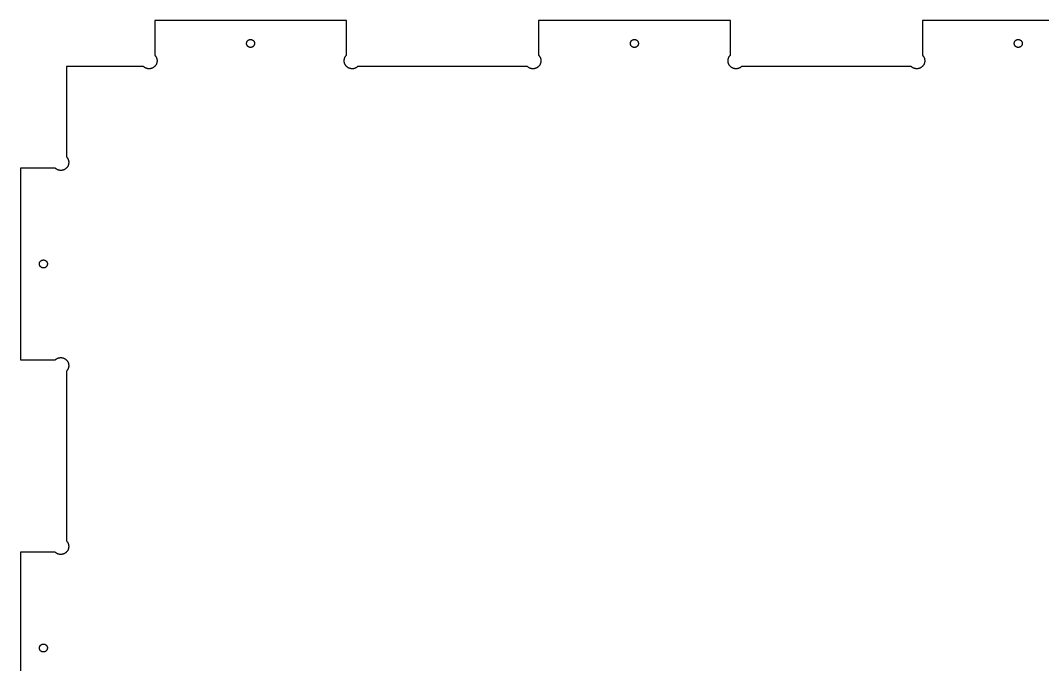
# Model space of a CAD drawing. Extents: x 0 to 96, y 0 to 48.
# Drawn here: x 16.28 to 32.27, y 13.11 to 23.18 of the extents above; entities that cross this region are included whole.
import ezdxf

# ---------------------------------------------------------------- set-up
doc = ezdxf.new("R2010")
doc.units = 0
doc.layers.add('Layer_1', color=7, linetype='CONTINUOUS')

msp = doc.modelspace()

# ---------------------------------------------------------------- linework, layer by layer
at = {"layer": 'Layer_1', "color": 7}
for p, q in [((21.382587, 23.179933), (18.382587, 23.179933)), ((18.382587, 23.179933), (18.382587, 22.637808)), ((21.382587, 22.637808), (21.382587, 23.179933)), ((27.386524, 23.179933), (24.386524, 23.179933)), ((24.386524, 23.179933), (24.386524, 22.637808)), ((27.386524, 22.637808), (27.386524, 23.179933)), ((33.390461, 23.179933), (30.390461, 23.179933)), ((30.390461, 23.179933), (30.390461, 22.637808)), ((19.832627, 22.859068), (19.835145, 22.862217)), ((19.835145, 22.862217), (19.837862, 22.864973)), ((19.837862, 22.864973), (19.840775, 22.867729)), ((19.840775, 22.867729), (19.843808, 22.870091)), ((19.843808, 22.870091), (19.846997, 22.872453)), ((19.846997, 22.872453), (19.850343, 22.874421)), ((19.850343, 22.874421), (19.853808, 22.87639)), ((19.853808, 22.87639), (19.85739, 22.877964)), ((19.85739, 22.877964), (19.861051, 22.87954)), ((19.861051, 22.87954), (19.864792, 22.880721)), ((19.864792, 22.880721), (19.868611, 22.88151)), ((19.868611, 22.881508), (19.872469, 22.882297)), ((19.872469, 22.882296), (19.876367, 22.882684)), ((19.876367, 22.882689), (19.880303, 22.883089)), ((19.880303, 22.883083), (19.884201, 22.882683)), ((19.884201, 22.882689), (19.888138, 22.882689)), ((19.888138, 22.882689), (19.892035, 22.8819)), ((19.892035, 22.881902), (19.895854, 22.881113)), ((19.895854, 22.881114), (19.899673, 22.880326)), ((19.899673, 22.880327), (19.903374, 22.879146)), ((19.903374, 22.879146), (19.907035, 22.877571)), ((19.907035, 22.877571), (19.91054, 22.875997)), ((19.91054, 22.875997), (19.913964, 22.874028)), ((19.913964, 22.874028), (19.917272, 22.871666)), ((19.917272, 22.871666), (19.920422, 22.869303)), ((19.920422, 22.869303), (19.923413, 22.866941)), ((19.923413, 22.866941), (19.926249, 22.864186)), ((19.926249, 22.864186), (19.928925, 22.86143)), ((25.836563, 22.859068), (25.839083, 22.862217)), ((25.839083, 22.862217), (25.8418, 22.864973)), ((25.8418, 22.864973), (25.844713, 22.867729)), ((25.844713, 22.867729), (25.847744, 22.870091)), ((25.847744, 22.870091), (25.850933, 22.872453)), ((25.850933, 22.872453), (25.85428, 22.874421)), ((25.85428, 22.874421), (25.857744, 22.87639)), ((25.857744, 22.87639), (25.861327, 22.877964)), ((25.861327, 22.877964), (25.864989, 22.87954)), ((25.864989, 22.87954), (25.868729, 22.880721)), ((25.868729, 22.880721), (25.872548, 22.88151)), ((25.872548, 22.881508), (25.876405, 22.882297)), ((25.876405, 22.882296), (25.880303, 22.882684)), ((25.880303, 22.882689), (25.884241, 22.883089)), ((25.884241, 22.883083), (25.888138, 22.882683)), ((25.888138, 22.882689), (25.892075, 22.882689)), ((25.892075, 22.882689), (25.895973, 22.8819)), ((25.895973, 22.881902), (25.899792, 22.881113)), ((25.899792, 22.881114), (25.903611, 22.880326)), ((25.903611, 22.880327), (25.907311, 22.879146)), ((25.907311, 22.879146), (25.910973, 22.877571)), ((25.910973, 22.877571), (25.914477, 22.875997)), ((25.914477, 22.875997), (25.917902, 22.874028)), ((25.917902, 22.874028), (25.921209, 22.871666)), ((25.921209, 22.871666), (25.924359, 22.869303)), ((25.924359, 22.869303), (25.927351, 22.866941)), ((25.927351, 22.866941), (25.930185, 22.864186)), ((25.930185, 22.864186), (25.932862, 22.86143)), ((31.8405, 22.859068), (31.84302, 22.862217)), ((31.84302, 22.862217), (31.845737, 22.864973)), ((31.845737, 22.864973), (31.84865, 22.867729)), ((31.84865, 22.867729), (31.851681, 22.870091)), ((31.851681, 22.870091), (31.85487, 22.872453)), ((31.85487, 22.872453), (31.858217, 22.874421)), ((31.858217, 22.874421), (31.861681, 22.87639)), ((31.861681, 22.87639), (31.865264, 22.877964)), ((31.865264, 22.877964), (31.868925, 22.87954)), ((31.868925, 22.87954), (31.872665, 22.880721)), ((31.872665, 22.880721), (31.876484, 22.88151)), ((31.876484, 22.881508), (31.880343, 22.882297)), ((31.880343, 22.882296), (31.884241, 22.882684)), ((31.884241, 22.882689), (31.888178, 22.883089)), ((31.888178, 22.883083), (31.892075, 22.882683)), ((31.892075, 22.882689), (31.896012, 22.882689)), ((31.896012, 22.882689), (31.89991, 22.8819)), ((31.89991, 22.881902), (31.903729, 22.881113)), ((31.903729, 22.881114), (31.907548, 22.880326)), ((31.907548, 22.880327), (31.911249, 22.879146)), ((31.911249, 22.879146), (31.91491, 22.877571)), ((31.91491, 22.877571), (31.918413, 22.875997)), ((31.918413, 22.875997), (31.921839, 22.874028)), ((31.921839, 22.874028), (31.925145, 22.871666)), ((31.925145, 22.871666), (31.928295, 22.869303)), ((31.928295, 22.869303), (31.931288, 22.866941)), ((31.931288, 22.866941), (31.934122, 22.864186)), ((31.934122, 22.864186), (31.9368, 22.86143)), ((19.819319, 22.815367), (19.819119, 22.819303)), ((19.819122, 22.819303), (19.819122, 22.82324)), ((19.819162, 22.82324), (19.81944, 22.826783)), ((19.819792, 22.81143), (19.819314, 22.815367)), ((19.819438, 22.826783), (19.819993, 22.830721)), ((19.820461, 22.807492), (19.819794, 22.81143)), ((19.819989, 22.830721), (19.820733, 22.834658)), ((19.821405, 22.803556), (19.820461, 22.807492)), ((19.820737, 22.834658), (19.821759, 22.838594)), ((19.822587, 22.800012), (19.821405, 22.803556)), ((19.82176, 22.838594), (19.82302, 22.842138)), ((19.824004, 22.796076), (19.822587, 22.800012)), ((19.82302, 22.842138), (19.824517, 22.845681)), ((19.825619, 22.792532), (19.824004, 22.796076)), ((19.824517, 22.845681), (19.826209, 22.849224)), ((19.827469, 22.788989), (19.825619, 22.792532)), ((19.826209, 22.849224), (19.828138, 22.852768)), ((19.829555, 22.785839), (19.827469, 22.788989)), ((19.828138, 22.852768), (19.830264, 22.855918)), ((19.8318, 22.782689), (19.829555, 22.785839)), ((19.830264, 22.855918), (19.832627, 22.859068)), ((19.83428, 22.77954), (19.8318, 22.782689)), ((19.836957, 22.776783), (19.83428, 22.77954)), ((19.839792, 22.774028), (19.836957, 22.776783)), ((19.842784, 22.771272), (19.839792, 22.774028)), ((19.845933, 22.76891), (19.842784, 22.771272)), ((19.849241, 22.766941), (19.845933, 22.76891)), ((19.852665, 22.764973), (19.849241, 22.766941)), ((19.85617, 22.763398), (19.852665, 22.764973)), ((19.859831, 22.761823), (19.85617, 22.763398)), ((19.863532, 22.760642), (19.859831, 22.761823)), ((19.867311, 22.759461), (19.863532, 22.760642)), ((19.87117, 22.758673), (19.867311, 22.759462)), ((19.875068, 22.75828), (19.87117, 22.758669)), ((19.879004, 22.757887), (19.875068, 22.758276)), ((19.882902, 22.757887), (19.879004, 22.757887)), ((19.886839, 22.75828), (19.882902, 22.757891)), ((19.890737, 22.758673), (19.886839, 22.758284)), ((19.894594, 22.759461), (19.890737, 22.758672)), ((19.898413, 22.760249), (19.894594, 22.75946)), ((19.902154, 22.76143), (19.898413, 22.760249)), ((19.905815, 22.763004), (19.902154, 22.76143)), ((19.909398, 22.764579), (19.905815, 22.763004)), ((19.912862, 22.766153), (19.909398, 22.764579)), ((19.916209, 22.768516), (19.912862, 22.766153)), ((19.919398, 22.770484), (19.916209, 22.768516)), ((19.92243, 22.77324), (19.919398, 22.770484)), ((19.925343, 22.775602), (19.92243, 22.77324)), ((19.92806, 22.778752), (19.925343, 22.775602)), ((19.930579, 22.781508), (19.92806, 22.778752)), ((19.928925, 22.86143), (19.931367, 22.85828)), ((19.932941, 22.784658), (19.930579, 22.781508)), ((19.931367, 22.85828), (19.93365, 22.85513)), ((19.935068, 22.788201), (19.932941, 22.784658)), ((19.93365, 22.85513), (19.935737, 22.851587)), ((19.936997, 22.791351), (19.935068, 22.788201)), ((19.935737, 22.851587), (19.937587, 22.848043)), ((19.938689, 22.794894), (19.936997, 22.791351)), ((19.937587, 22.848043), (19.939201, 22.8445)), ((19.940185, 22.798831), (19.938689, 22.794894)), ((19.939201, 22.8445), (19.940619, 22.840957)), ((19.941445, 22.802374), (19.940185, 22.798831)), ((19.940619, 22.840957), (19.9418, 22.837413)), ((19.942469, 22.806311), (19.941447, 22.802374)), ((19.9418, 22.837413), (19.942744, 22.833477)), ((19.943217, 22.809854), (19.942472, 22.806311)), ((19.942744, 22.833477), (19.943411, 22.82954)), ((19.943768, 22.813791), (19.943212, 22.809854)), ((19.943413, 22.82954), (19.943891, 22.825602)), ((19.944043, 22.817729), (19.943765, 22.813791)), ((19.943887, 22.825602), (19.944087, 22.821666)), ((19.944083, 22.821666), (19.944083, 22.817729)), ((25.823257, 22.815367), (25.823057, 22.819303)), ((25.82306, 22.819303), (25.82306, 22.82324)), ((25.823099, 22.82324), (25.823377, 22.826783)), ((25.823729, 22.81143), (25.823251, 22.815367)), ((25.823374, 22.826783), (25.82393, 22.830721)), ((25.824398, 22.807492), (25.823731, 22.81143)), ((25.823925, 22.830721), (25.82467, 22.834658)), ((25.825343, 22.803556), (25.824399, 22.807492)), ((25.824673, 22.834658), (25.825695, 22.838594)), ((25.826524, 22.800012), (25.825343, 22.803556)), ((25.825698, 22.838594), (25.826957, 22.842138)), ((25.827941, 22.796076), (25.826524, 22.800012)), ((25.826957, 22.842138), (25.828453, 22.845681)), ((25.829555, 22.792532), (25.827941, 22.796076)), ((25.828453, 22.845681), (25.830145, 22.849224)), ((25.831405, 22.788989), (25.829555, 22.792532)), ((25.830145, 22.849224), (25.832075, 22.852768)), ((25.833492, 22.785839), (25.831405, 22.788989)), ((25.832075, 22.852768), (25.834201, 22.855918)), ((25.835737, 22.782689), (25.833492, 22.785839)), ((25.834201, 22.855918), (25.836563, 22.859068)), ((25.838217, 22.77954), (25.835737, 22.782689)), ((25.840894, 22.776783), (25.838217, 22.77954)), ((25.843729, 22.774028), (25.840894, 22.776783)), ((25.846721, 22.771272), (25.843729, 22.774028)), ((25.84987, 22.76891), (25.846721, 22.771272)), ((25.853178, 22.766941), (25.84987, 22.76891)), ((25.856603, 22.764973), (25.853178, 22.766941)), ((25.860107, 22.763398), (25.856603, 22.764973)), ((25.863768, 22.761823), (25.860107, 22.763398)), ((25.867469, 22.760642), (25.863768, 22.761823)), ((25.871249, 22.759461), (25.867469, 22.760642)), ((25.875107, 22.758673), (25.871249, 22.759462)), ((25.879004, 22.75828), (25.875107, 22.758669)), ((25.882941, 22.757887), (25.879004, 22.758276)), ((25.886839, 22.757887), (25.882941, 22.757887)), ((25.890775, 22.75828), (25.886839, 22.757891)), ((25.894673, 22.758673), (25.890775, 22.758284)), ((25.898532, 22.759461), (25.894673, 22.758672)), ((25.902351, 22.760249), (25.898532, 22.75946)), ((25.906091, 22.76143), (25.902351, 22.760249)), ((25.909752, 22.763004), (25.906091, 22.76143)), ((25.913335, 22.764579), (25.909752, 22.763004)), ((25.9168, 22.766153), (25.913335, 22.764579)), ((25.920145, 22.768516), (25.9168, 22.766153)), ((25.923335, 22.770484), (25.920145, 22.768516)), ((25.926367, 22.77324), (25.923335, 22.770484)), ((25.92928, 22.775602), (25.926367, 22.77324)), ((25.931997, 22.778752), (25.92928, 22.775602)), ((25.934517, 22.781508), (25.931997, 22.778752)), ((25.932862, 22.86143), (25.935303, 22.85828)), ((25.936879, 22.784658), (25.934517, 22.781508)), ((25.935303, 22.85828), (25.937587, 22.85513)), ((25.939004, 22.788201), (25.936879, 22.784658)), ((25.937587, 22.85513), (25.939673, 22.851587)), ((25.940933, 22.791351), (25.939004, 22.788201)), ((25.939673, 22.851587), (25.941524, 22.848043)), ((25.942627, 22.794894), (25.940933, 22.791351)), ((25.941524, 22.848043), (25.943138, 22.8445)), ((25.944122, 22.798831), (25.942627, 22.794894)), ((25.943138, 22.8445), (25.944555, 22.840957)), ((25.945382, 22.802374), (25.944122, 22.798831)), ((25.944555, 22.840957), (25.945737, 22.837413)), ((25.946405, 22.806311), (25.945383, 22.802374)), ((25.945737, 22.837413), (25.946681, 22.833477)), ((25.947154, 22.809854), (25.94641, 22.806311)), ((25.946681, 22.833477), (25.947348, 22.82954)), ((25.947705, 22.813791), (25.94715, 22.809854)), ((25.947351, 22.82954), (25.947829, 22.825602)), ((25.947981, 22.817729), (25.947703, 22.813791)), ((25.947823, 22.825602), (25.948023, 22.821666)), ((25.94802, 22.821666), (25.94802, 22.817729)), ((31.827193, 22.815367), (31.826993, 22.819303)), ((31.826997, 22.819303), (31.826997, 22.82324)), ((31.827035, 22.82324), (31.827313, 22.826783)), ((31.827665, 22.81143), (31.827188, 22.815367)), ((31.827311, 22.826783), (31.827867, 22.830721)), ((31.828335, 22.807492), (31.827669, 22.81143)), ((31.827862, 22.830721), (31.828607, 22.834658)), ((31.82928, 22.803556), (31.828335, 22.807492)), ((31.828611, 22.834658), (31.829633, 22.838594)), ((31.830461, 22.800012), (31.82928, 22.803556)), ((31.829634, 22.838594), (31.830894, 22.842138)), ((31.831879, 22.796076), (31.830461, 22.800012)), ((31.830894, 22.842138), (31.83239, 22.845681)), ((31.833492, 22.792532), (31.831879, 22.796076)), ((31.83239, 22.845681), (31.834083, 22.849224)), ((31.835343, 22.788989), (31.833492, 22.792532)), ((31.834083, 22.849224), (31.836012, 22.852768)), ((31.83743, 22.785839), (31.835343, 22.788989)), ((31.836012, 22.852768), (31.838138, 22.855918)), ((31.839673, 22.782689), (31.83743, 22.785839)), ((31.838138, 22.855918), (31.8405, 22.859068)), ((31.842154, 22.77954), (31.839673, 22.782689)), ((31.844831, 22.776783), (31.842154, 22.77954)), ((31.847665, 22.774028), (31.844831, 22.776783)), ((31.850658, 22.771272), (31.847665, 22.774028)), ((31.853808, 22.76891), (31.850658, 22.771272)), ((31.857114, 22.766941), (31.853808, 22.76891)), ((31.86054, 22.764973), (31.857114, 22.766941)), ((31.864043, 22.763398), (31.86054, 22.764973)), ((31.867705, 22.761823), (31.864043, 22.763398)), ((31.871405, 22.760642), (31.867705, 22.761823)), ((31.875185, 22.759461), (31.871405, 22.760642)), ((31.879043, 22.758673), (31.875185, 22.759462)), ((31.882941, 22.75828), (31.879043, 22.758669)), ((31.886879, 22.757887), (31.882941, 22.758276)), ((31.890775, 22.757887), (31.886879, 22.757887)), ((31.894713, 22.75828), (31.890775, 22.757891)), ((31.898611, 22.758673), (31.894713, 22.758284)), ((31.902469, 22.759461), (31.898611, 22.758672)), ((31.906288, 22.760249), (31.902469, 22.75946)), ((31.910028, 22.76143), (31.906288, 22.760249)), ((31.913689, 22.763004), (31.910028, 22.76143)), ((31.917272, 22.764579), (31.913689, 22.763004)), ((31.920737, 22.766153), (31.917272, 22.764579)), ((31.924083, 22.768516), (31.920737, 22.766153)), ((31.927272, 22.770484), (31.924083, 22.768516)), ((31.930303, 22.77324), (31.927272, 22.770484)), ((31.933217, 22.775602), (31.930303, 22.77324)), ((31.935933, 22.778752), (31.933217, 22.775602)), ((31.938453, 22.781508), (31.935933, 22.778752)), ((31.9368, 22.86143), (31.939241, 22.85828)), ((31.940815, 22.784658), (31.938453, 22.781508)), ((31.939241, 22.85828), (31.941524, 22.85513)), ((31.942941, 22.788201), (31.940815, 22.784658)), ((31.941524, 22.85513), (31.943611, 22.851587)), ((31.94487, 22.791351), (31.942941, 22.788201)), ((31.943611, 22.851587), (31.945461, 22.848043)), ((31.946563, 22.794894), (31.94487, 22.791351)), ((31.945461, 22.848043), (31.947075, 22.8445)), ((31.94806, 22.798831), (31.946563, 22.794894)), ((31.947075, 22.8445), (31.948492, 22.840957)), ((31.949319, 22.802374), (31.94806, 22.798831)), ((31.948492, 22.840957), (31.949673, 22.837413)), ((31.950343, 22.806311), (31.949321, 22.802374)), ((31.949673, 22.837413), (31.950618, 22.833477)), ((31.951091, 22.809854), (31.950347, 22.806311)), ((31.950619, 22.833477), (31.951285, 22.82954)), ((31.951642, 22.813791), (31.951087, 22.809854)), ((31.951288, 22.82954), (31.951765, 22.825602)), ((31.951918, 22.817729), (31.95164, 22.813791)), ((31.95176, 22.825602), (31.95196, 22.821666)), ((31.951957, 22.821666), (31.951957, 22.817729)), ((18.382587, 22.637808), (18.386209, 22.63387)), ((18.386209, 22.63387), (18.389674, 22.629933)), ((18.389674, 22.629933), (18.392981, 22.625997)), ((18.392981, 22.625997), (18.396091, 22.621666)), ((18.396091, 22.621666), (18.399044, 22.617334)), ((18.399044, 22.617334), (18.4018, 22.613004)), ((18.4018, 22.613004), (18.404359, 22.608673)), ((18.404359, 22.608673), (18.406721, 22.603949)), ((18.406721, 22.603949), (18.408926, 22.599224)), ((18.408926, 22.599224), (18.410894, 22.594107)), ((18.410894, 22.594107), (18.412666, 22.589382)), ((18.412666, 22.589382), (18.41424, 22.584264)), ((18.41424, 22.584264), (18.415579, 22.579146)), ((18.415579, 22.579146), (18.416721, 22.574028)), ((18.416721, 22.574028), (18.417665, 22.56891)), ((18.417666, 22.56891), (18.418375, 22.563791)), ((18.418374, 22.563791), (18.418847, 22.558673)), ((18.419044, 22.542926), (18.41865, 22.537808)), ((18.418847, 22.558673), (18.419122, 22.553556)), ((18.419201, 22.548043), (18.419043, 22.542926)), ((18.419122, 22.553556), (18.4192, 22.548043)), ((21.345973, 22.548043), (21.346084, 22.553556)), ((21.34613, 22.542926), (21.345974, 22.548043)), ((21.346051, 22.553556), (21.346329, 22.558673)), ((21.346524, 22.537808), (21.346135, 22.542926)), ((21.346327, 22.558673), (21.346804, 22.563791)), ((21.3468, 22.563791), (21.347511, 22.56891)), ((21.347508, 22.56891), (21.348452, 22.574028)), ((21.348453, 22.574028), (21.349594, 22.579146)), ((21.349594, 22.579146), (21.350933, 22.584264)), ((21.350933, 22.584264), (21.352508, 22.589382)), ((21.352508, 22.589382), (21.35428, 22.594107)), ((21.35428, 22.594107), (21.356249, 22.599224)), ((21.356249, 22.599224), (21.358453, 22.603949)), ((21.358453, 22.603949), (21.360815, 22.608673)), ((21.360815, 22.608673), (21.363374, 22.613004)), ((21.363374, 22.613004), (21.36613, 22.617334)), ((21.36613, 22.617334), (21.369083, 22.621666)), ((21.369083, 22.621666), (21.372193, 22.625997)), ((21.372193, 22.625997), (21.3755, 22.629933)), ((21.3755, 22.629933), (21.378964, 22.63387)), ((21.378964, 22.63387), (21.382587, 22.637808)), ((24.386524, 22.637808), (24.390145, 22.63387)), ((24.390145, 22.63387), (24.393611, 22.629933)), ((24.393611, 22.629933), (24.396918, 22.625997)), ((24.396918, 22.625997), (24.400028, 22.621666)), ((24.400028, 22.621666), (24.402981, 22.617334)), ((24.402981, 22.617334), (24.405737, 22.613004)), ((24.405737, 22.613004), (24.408295, 22.608673)), ((24.408295, 22.608673), (24.410658, 22.603949)), ((24.410658, 22.603949), (24.412862, 22.599224)), ((24.412862, 22.599224), (24.414831, 22.594107)), ((24.414831, 22.594107), (24.416603, 22.589382)), ((24.416603, 22.589382), (24.418178, 22.584264)), ((24.418178, 22.584264), (24.419517, 22.579146)), ((24.419517, 22.579146), (24.420658, 22.574028)), ((24.420658, 22.574028), (24.421602, 22.56891)), ((24.421603, 22.56891), (24.422314, 22.563791)), ((24.422311, 22.563791), (24.422789, 22.558673)), ((24.422981, 22.542926), (24.422581, 22.537808)), ((24.422784, 22.558673), (24.423062, 22.553556)), ((24.423138, 22.548043), (24.422982, 22.542926)), ((24.42306, 22.553556), (24.423171, 22.548043)), ((27.34991, 22.548043), (27.350021, 22.553556)), ((27.350068, 22.542926), (27.349912, 22.548043)), ((27.349989, 22.553556), (27.350267, 22.558673)), ((27.350461, 22.537808), (27.350072, 22.542926)), ((27.350264, 22.558673), (27.350731, 22.563791)), ((27.350737, 22.563791), (27.351448, 22.56891)), ((27.351445, 22.56891), (27.35239, 22.574028)), ((27.35239, 22.574028), (27.353532, 22.579146)), ((27.353532, 22.579146), (27.35487, 22.584264)), ((27.35487, 22.584264), (27.356445, 22.589382)), ((27.356445, 22.589382), (27.358217, 22.594107)), ((27.358217, 22.594107), (27.360185, 22.599224)), ((27.360185, 22.599224), (27.36239, 22.603949)), ((27.36239, 22.603949), (27.364752, 22.608673)), ((27.364752, 22.608673), (27.367311, 22.613004)), ((27.367311, 22.613004), (27.370068, 22.617334)), ((27.370068, 22.617334), (27.37302, 22.621666)), ((27.37302, 22.621666), (27.37613, 22.625997)), ((27.37613, 22.625997), (27.379438, 22.629933)), ((27.379438, 22.629933), (27.382902, 22.63387)), ((27.382902, 22.63387), (27.386524, 22.637808)), ((30.390461, 22.637808), (30.394083, 22.63387)), ((30.394083, 22.63387), (30.397548, 22.629933)), ((30.397548, 22.629933), (30.400854, 22.625997)), ((30.400854, 22.625997), (30.403964, 22.621666)), ((30.403964, 22.621666), (30.406918, 22.617334)), ((30.406918, 22.617334), (30.409673, 22.613004)), ((30.409673, 22.613004), (30.412232, 22.608673)), ((30.412232, 22.608673), (30.414594, 22.603949)), ((30.414594, 22.603949), (30.4168, 22.599224)), ((30.4168, 22.599224), (30.418768, 22.594107)), ((30.418768, 22.594107), (30.42054, 22.589382)), ((30.42054, 22.589382), (30.422114, 22.584264)), ((30.422114, 22.584264), (30.423453, 22.579146)), ((30.423453, 22.579146), (30.424594, 22.574028)), ((30.424594, 22.574028), (30.425539, 22.56891)), ((30.42554, 22.56891), (30.426251, 22.563791)), ((30.426249, 22.563791), (30.426727, 22.558673)), ((30.426918, 22.542926), (30.426529, 22.537808)), ((30.426721, 22.558673), (30.426999, 22.553556)), ((30.427075, 22.548043), (30.42692, 22.542926)), ((30.426997, 22.553556), (30.427108, 22.548043)), ((18.205815, 22.461036), (17.000933, 22.461036)), ((17.000933, 22.461036), (17.000933, 21.048831)), ((18.207666, 22.459068), (18.205815, 22.461036)), ((18.211524, 22.455524), (18.207666, 22.459068)), ((18.21554, 22.452374), (18.211524, 22.455524)), ((18.219674, 22.449224), (18.21554, 22.452374)), ((18.223926, 22.446076), (18.219674, 22.449224)), ((18.228335, 22.443319), (18.223926, 22.446076)), ((18.232823, 22.440563), (18.228335, 22.443319)), ((18.237469, 22.438201), (18.232823, 22.440563)), ((18.242154, 22.435839), (18.237469, 22.438201)), ((18.246957, 22.43387), (18.242154, 22.435839)), ((18.251839, 22.431902), (18.246957, 22.43387)), ((18.2568, 22.430327), (18.251839, 22.431902)), ((18.261839, 22.428752), (18.2568, 22.430327)), ((18.266918, 22.427571), (18.261839, 22.428752)), ((18.272075, 22.42639), (18.266918, 22.427571)), ((18.277233, 22.425602), (18.272075, 22.426391)), ((18.282429, 22.424816), (18.277233, 22.425604)), ((18.287666, 22.424421), (18.282429, 22.42481)), ((18.292902, 22.424421), (18.287666, 22.424421)), ((18.2955, 22.424421), (18.292902, 22.424421)), ((18.300737, 22.424421), (18.2955, 22.424421)), ((18.305973, 22.424816), (18.300737, 22.424427)), ((18.31117, 22.425602), (18.305973, 22.424813)), ((18.316327, 22.42639), (18.31117, 22.425601)), ((18.321485, 22.427571), (18.316327, 22.42639)), ((18.326563, 22.428752), (18.321485, 22.427571)), ((18.331563, 22.430327), (18.326563, 22.428752)), ((18.336524, 22.431902), (18.331563, 22.430327)), ((18.341445, 22.43387), (18.336524, 22.431902)), ((18.346248, 22.435839), (18.341445, 22.43387)), ((18.350933, 22.438201), (18.346248, 22.435839)), ((18.355579, 22.440563), (18.350933, 22.438201)), ((18.360067, 22.443319), (18.355579, 22.440563)), ((18.364477, 22.446076), (18.360067, 22.443319)), ((18.368729, 22.449224), (18.364477, 22.446076)), ((18.372863, 22.452374), (18.368729, 22.449224)), ((18.376878, 22.455524), (18.372863, 22.452374)), ((18.380697, 22.459068), (18.376878, 22.455524)), ((18.384437, 22.463004), (18.380697, 22.459068)), ((18.387981, 22.466941), (18.384437, 22.463004)), ((18.391327, 22.470878), (18.387981, 22.466941)), ((18.394555, 22.474816), (18.391327, 22.470878)), ((18.397587, 22.479146), (18.394555, 22.474816)), ((18.400422, 22.483477), (18.397587, 22.479146)), ((18.403099, 22.488201), (18.400422, 22.483477)), ((18.405579, 22.492532), (18.403099, 22.488201)), ((18.407863, 22.497257), (18.405579, 22.492532)), ((18.409949, 22.502374), (18.407863, 22.497257)), ((18.4118, 22.507099), (18.409949, 22.502374)), ((18.413492, 22.512217), (18.4118, 22.507099)), ((18.414949, 22.516941), (18.413492, 22.512217)), ((18.41617, 22.522059), (18.414949, 22.516941)), ((18.417233, 22.527178), (18.416169, 22.522059)), ((18.418059, 22.532296), (18.417233, 22.527178)), ((18.41865, 22.537808), (18.418059, 22.532296)), ((21.347114, 22.532296), (21.346525, 22.537808)), ((21.347941, 22.527178), (21.347119, 22.532296)), ((21.349004, 22.522059), (21.347938, 22.527178)), ((21.350224, 22.516941), (21.349004, 22.522059)), ((21.351681, 22.512217), (21.350224, 22.516941)), ((21.353374, 22.507099), (21.351681, 22.512217)), ((21.355224, 22.502374), (21.353374, 22.507099)), ((21.357311, 22.497257), (21.355224, 22.502374)), ((21.359594, 22.492532), (21.357311, 22.497257)), ((21.362075, 22.488201), (21.359594, 22.492532)), ((21.364752, 22.483477), (21.362075, 22.488201)), ((21.367587, 22.479146), (21.364752, 22.483477)), ((21.370619, 22.474816), (21.367587, 22.479146)), ((21.373847, 22.470878), (21.370619, 22.474816)), ((21.377193, 22.466941), (21.373847, 22.470878)), ((21.380737, 22.463004), (21.377193, 22.466941)), ((21.384477, 22.459068), (21.380737, 22.463004)), ((21.388295, 22.455524), (21.384477, 22.459068)), ((21.392311, 22.452374), (21.388295, 22.455524)), ((21.396445, 22.449224), (21.392311, 22.452374)), ((21.400698, 22.446076), (21.396445, 22.449224)), ((21.405107, 22.443319), (21.400698, 22.446076)), ((21.409594, 22.440563), (21.405107, 22.443319)), ((21.414241, 22.438201), (21.409594, 22.440563)), ((21.418925, 22.435839), (21.414241, 22.438201)), ((21.423729, 22.43387), (21.418925, 22.435839)), ((21.42865, 22.431902), (21.423729, 22.43387)), ((21.433611, 22.430327), (21.42865, 22.431902)), ((21.438611, 22.428752), (21.433611, 22.430327)), ((21.443689, 22.427571), (21.438611, 22.428752)), ((21.448847, 22.42639), (21.443689, 22.427571)), ((21.454004, 22.425602), (21.448847, 22.426391)), ((21.459201, 22.424816), (21.454004, 22.425604)), ((21.464438, 22.424421), (21.459201, 22.42481)), ((21.469673, 22.424421), (21.464438, 22.424421)), ((21.47491, 22.424421), (21.469673, 22.424421)), ((21.480145, 22.424816), (21.47491, 22.424427)), ((21.485343, 22.425209), (21.480145, 22.42482)), ((21.49054, 22.425997), (21.485343, 22.425208)), ((21.495698, 22.426783), (21.49054, 22.425994)), ((21.500775, 22.427964), (21.495698, 22.426783)), ((21.505854, 22.42954), (21.500775, 22.427964)), ((21.510854, 22.431114), (21.505854, 22.42954)), ((21.515775, 22.432689), (21.510854, 22.431114)), ((21.520619, 22.434658), (21.515775, 22.432689)), ((21.525382, 22.43702), (21.520619, 22.434658)), ((21.530028, 22.439382), (21.525382, 22.43702)), ((21.534594, 22.441744), (21.530028, 22.439382)), ((21.539043, 22.4445), (21.534594, 22.441744)), ((21.543374, 22.44765), (21.539043, 22.4445)), ((21.547587, 22.4508), (21.543374, 22.44765)), ((21.551642, 22.453949), (21.547587, 22.4508)), ((21.555579, 22.457492), (21.551642, 22.453949)), ((21.559359, 22.461036), (21.555579, 22.457492)), ((24.209752, 22.461036), (21.559359, 22.461036)), ((24.211603, 22.459068), (24.209752, 22.461036)), ((24.215461, 22.455524), (24.211603, 22.459068)), ((24.219477, 22.452374), (24.215461, 22.455524)), ((24.223611, 22.449224), (24.219477, 22.452374)), ((24.227862, 22.446076), (24.223611, 22.449224)), ((24.232272, 22.443319), (24.227862, 22.446076)), ((24.23676, 22.440563), (24.232272, 22.443319)), ((24.241405, 22.438201), (24.23676, 22.440563)), ((24.246091, 22.435839), (24.241405, 22.438201)), ((24.250894, 22.43387), (24.246091, 22.435839)), ((24.255775, 22.431902), (24.250894, 22.43387)), ((24.260737, 22.430327), (24.255775, 22.431902)), ((24.265775, 22.428752), (24.260737, 22.430327)), ((24.270854, 22.427571), (24.265775, 22.428752)), ((24.276012, 22.42639), (24.270854, 22.427571)), ((24.28117, 22.425602), (24.276012, 22.426391)), ((24.286367, 22.424816), (24.28117, 22.425604)), ((24.291603, 22.424421), (24.286367, 22.42481)), ((24.296839, 22.424421), (24.291603, 22.424421)), ((24.299438, 22.424421), (24.296839, 22.424421)), ((24.304673, 22.424421), (24.299438, 22.424421)), ((24.30991, 22.424816), (24.304673, 22.424427)), ((24.315107, 22.425602), (24.30991, 22.424813)), ((24.320264, 22.42639), (24.315107, 22.425601)), ((24.325422, 22.427571), (24.320264, 22.42639)), ((24.3305, 22.428752), (24.325422, 22.427571)), ((24.3355, 22.430327), (24.3305, 22.428752)), ((24.340461, 22.431902), (24.3355, 22.430327)), ((24.345382, 22.43387), (24.340461, 22.431902)), ((24.350185, 22.435839), (24.345382, 22.43387)), ((24.35487, 22.438201), (24.350185, 22.435839)), ((24.359517, 22.440563), (24.35487, 22.438201)), ((24.364004, 22.443319), (24.359517, 22.440563)), ((24.368413, 22.446076), (24.364004, 22.443319)), ((24.372665, 22.449224), (24.368413, 22.446076)), ((24.3768, 22.452374), (24.372665, 22.449224)), ((24.380815, 22.455524), (24.3768, 22.452374)), ((24.384634, 22.459068), (24.380815, 22.455524)), ((24.388374, 22.463004), (24.384634, 22.459068)), ((24.391918, 22.466941), (24.388374, 22.463004)), ((24.395264, 22.470878), (24.391918, 22.466941)), ((24.398492, 22.474816), (24.395264, 22.470878)), ((24.401524, 22.479146), (24.398492, 22.474816)), ((24.404359, 22.483477), (24.401524, 22.479146)), ((24.407035, 22.488201), (24.404359, 22.483477)), ((24.409517, 22.492532), (24.407035, 22.488201)), ((24.4118, 22.497257), (24.409517, 22.492532)), ((24.413887, 22.502374), (24.4118, 22.497257)), ((24.415737, 22.507099), (24.413887, 22.502374)), ((24.41743, 22.512217), (24.415737, 22.507099)), ((24.418887, 22.516941), (24.41743, 22.512217)), ((24.420107, 22.522059), (24.418887, 22.516941)), ((24.42117, 22.527178), (24.420103, 22.522059)), ((24.421997, 22.532296), (24.421174, 22.527178)), ((24.422587, 22.537808), (24.421998, 22.532296)), ((27.351051, 22.532296), (27.350462, 22.537808)), ((27.351879, 22.527178), (27.351057, 22.532296)), ((27.352941, 22.522059), (27.351874, 22.527178)), ((27.354162, 22.516941), (27.352941, 22.522059)), ((27.355619, 22.512217), (27.354162, 22.516941)), ((27.357311, 22.507099), (27.355619, 22.512217)), ((27.359162, 22.502374), (27.357311, 22.507099)), ((27.361249, 22.497257), (27.359162, 22.502374)), ((27.363532, 22.492532), (27.361249, 22.497257)), ((27.366012, 22.488201), (27.363532, 22.492532)), ((27.368689, 22.483477), (27.366012, 22.488201)), ((27.371524, 22.479146), (27.368689, 22.483477)), ((27.374555, 22.474816), (27.371524, 22.479146)), ((27.377784, 22.470878), (27.374555, 22.474816)), ((27.38113, 22.466941), (27.377784, 22.470878)), ((27.384673, 22.463004), (27.38113, 22.466941)), ((27.388413, 22.459068), (27.384673, 22.463004)), ((27.392232, 22.455524), (27.388413, 22.459068)), ((27.396249, 22.452374), (27.392232, 22.455524)), ((27.400382, 22.449224), (27.396249, 22.452374)), ((27.404634, 22.446076), (27.400382, 22.449224)), ((27.409043, 22.443319), (27.404634, 22.446076)), ((27.413532, 22.440563), (27.409043, 22.443319)), ((27.418178, 22.438201), (27.413532, 22.440563)), ((27.422862, 22.435839), (27.418178, 22.438201)), ((27.427665, 22.43387), (27.422862, 22.435839)), ((27.432587, 22.431902), (27.427665, 22.43387)), ((27.437548, 22.430327), (27.432587, 22.431902)), ((27.442548, 22.428752), (27.437548, 22.430327)), ((27.447627, 22.427571), (27.442548, 22.428752)), ((27.452784, 22.42639), (27.447627, 22.427571)), ((27.457941, 22.425602), (27.452784, 22.426391)), ((27.463138, 22.424816), (27.457941, 22.425604)), ((27.468374, 22.424421), (27.463138, 22.42481)), ((27.473611, 22.424421), (27.468374, 22.424421)), ((27.478847, 22.424421), (27.473611, 22.424421)), ((27.484083, 22.424816), (27.478847, 22.424427)), ((27.48928, 22.425209), (27.484083, 22.42482)), ((27.494477, 22.425997), (27.48928, 22.425208)), ((27.499634, 22.426783), (27.494477, 22.425994)), ((27.504713, 22.427964), (27.499634, 22.426783)), ((27.509792, 22.42954), (27.504713, 22.427964)), ((27.514792, 22.431114), (27.509792, 22.42954)), ((27.519713, 22.432689), (27.514792, 22.431114)), ((27.524555, 22.434658), (27.519713, 22.432689)), ((27.529319, 22.43702), (27.524555, 22.434658)), ((27.533964, 22.439382), (27.529319, 22.43702)), ((27.538532, 22.441744), (27.533964, 22.439382)), ((27.542981, 22.4445), (27.538532, 22.441744)), ((27.547311, 22.44765), (27.542981, 22.4445)), ((27.551524, 22.4508), (27.547311, 22.44765)), ((27.555579, 22.453949), (27.551524, 22.4508)), ((27.559517, 22.457492), (27.555579, 22.453949)), ((27.563295, 22.461036), (27.559517, 22.457492)), ((30.213689, 22.461036), (27.563295, 22.461036)), ((30.21554, 22.459068), (30.213689, 22.461036)), ((30.219398, 22.455524), (30.21554, 22.459068)), ((30.223413, 22.452374), (30.219398, 22.455524)), ((30.227548, 22.449224), (30.223413, 22.452374)), ((30.2318, 22.446076), (30.227548, 22.449224)), ((30.236209, 22.443319), (30.2318, 22.446076)), ((30.240698, 22.440563), (30.236209, 22.443319)), ((30.245343, 22.438201), (30.240698, 22.440563)), ((30.250028, 22.435839), (30.245343, 22.438201)), ((30.254831, 22.43387), (30.250028, 22.435839)), ((30.259713, 22.431902), (30.254831, 22.43387)), ((30.264673, 22.430327), (30.259713, 22.431902)), ((30.269713, 22.428752), (30.264673, 22.430327)), ((30.274792, 22.427571), (30.269713, 22.428752)), ((30.279949, 22.42639), (30.274792, 22.427571)), ((30.285107, 22.425602), (30.279949, 22.426391)), ((30.290303, 22.424816), (30.285107, 22.425604)), ((30.29554, 22.424421), (30.290303, 22.42481)), ((30.300775, 22.424421), (30.29554, 22.424421)), ((30.303374, 22.424421), (30.300775, 22.424421)), ((30.308611, 22.424421), (30.303374, 22.424421)), ((30.313847, 22.424816), (30.308611, 22.424427)), ((30.319043, 22.425602), (30.313847, 22.424813)), ((30.324201, 22.42639), (30.319043, 22.425601)), ((30.329359, 22.427571), (30.324201, 22.42639)), ((30.334438, 22.428752), (30.329359, 22.427571)), ((30.339438, 22.430327), (30.334438, 22.428752)), ((30.344398, 22.431902), (30.339438, 22.430327)), ((30.349319, 22.43387), (30.344398, 22.431902)), ((30.354122, 22.435839), (30.349319, 22.43387)), ((30.358808, 22.438201), (30.354122, 22.435839)), ((30.363453, 22.440563), (30.358808, 22.438201)), ((30.367941, 22.443319), (30.363453, 22.440563)), ((30.372351, 22.446076), (30.367941, 22.443319)), ((30.376603, 22.449224), (30.372351, 22.446076)), ((30.380737, 22.452374), (30.376603, 22.449224)), ((30.384752, 22.455524), (30.380737, 22.452374)), ((30.388571, 22.459068), (30.384752, 22.455524)), ((30.392311, 22.463004), (30.388571, 22.459068)), ((30.395854, 22.466941), (30.392311, 22.463004)), ((30.399201, 22.470878), (30.395854, 22.466941)), ((30.40243, 22.474816), (30.399201, 22.470878)), ((30.405461, 22.479146), (30.40243, 22.474816)), ((30.408295, 22.483477), (30.405461, 22.479146)), ((30.410973, 22.488201), (30.408295, 22.483477)), ((30.413453, 22.492532), (30.410973, 22.488201)), ((30.415737, 22.497257), (30.413453, 22.492532)), ((30.417823, 22.502374), (30.415737, 22.497257)), ((30.419673, 22.507099), (30.417823, 22.502374)), ((30.421367, 22.512217), (30.419673, 22.507099)), ((30.422823, 22.516941), (30.421367, 22.512217)), ((30.424043, 22.522059), (30.422823, 22.516941)), ((30.425107, 22.527178), (30.42404, 22.522059)), ((30.425933, 22.532296), (30.425111, 22.527178)), ((30.426524, 22.537808), (30.425935, 22.532296)), ((17.000933, 21.048831), (17.002784, 21.047257)), ((17.002784, 21.047257), (17.006327, 21.043319)), ((17.006327, 21.043319), (17.009713, 21.039382)), ((17.009713, 21.039382), (17.012902, 21.035051)), ((17.012902, 21.035051), (17.015933, 21.030721)), ((17.015933, 21.030721), (17.018807, 21.02639)), ((17.018807, 21.02639), (17.021445, 21.022059)), ((17.021445, 21.022059), (17.023926, 21.017334)), ((17.023926, 21.017334), (17.026209, 21.012611)), ((17.026209, 21.012611), (17.028296, 21.007887)), ((17.028296, 21.007887), (17.030146, 21.002768)), ((17.030146, 21.002768), (17.031839, 20.998043)), ((17.031839, 20.998043), (17.033296, 20.992926)), ((17.033296, 20.992926), (17.034555, 20.987808)), ((17.034555, 20.987808), (17.035579, 20.982689)), ((17.035579, 20.982689), (17.036406, 20.977571)), ((17.036406, 20.943713), (17.035579, 20.938594)), ((17.036406, 20.977571), (17.036996, 20.972453)), ((17.036996, 20.948831), (17.036406, 20.943713)), ((17.036996, 20.972453), (17.03739, 20.967334)), ((17.03739, 20.953949), (17.036997, 20.948831)), ((17.03739, 20.967334), (17.037548, 20.961823)), ((17.037548, 20.959461), (17.03739, 20.953949)), ((17.037548, 20.961823), (17.037548, 20.959461)), ((16.824162, 20.872059), (16.282193, 20.872059)), ((16.282193, 20.872059), (16.282193, 17.872059)), ((16.827941, 20.868516), (16.824162, 20.872059)), ((16.831878, 20.864973), (16.827941, 20.868516)), ((16.835933, 20.861823), (16.831878, 20.864973)), ((16.840146, 20.858673), (16.835933, 20.861823)), ((16.844477, 20.855918), (16.840146, 20.858673)), ((16.848926, 20.853162), (16.844477, 20.855918)), ((16.853492, 20.850406), (16.848926, 20.853162)), ((16.858138, 20.848043), (16.853492, 20.850406)), ((16.862902, 20.846076), (16.858138, 20.848043)), ((16.867744, 20.844107), (16.862902, 20.846076)), ((16.872666, 20.842138), (16.867744, 20.844107)), ((16.877666, 20.840563), (16.872666, 20.842138)), ((16.882744, 20.839382), (16.877666, 20.840563)), ((16.887863, 20.838201), (16.882744, 20.839382)), ((16.89302, 20.83702), (16.887863, 20.838201)), ((16.898177, 20.836627), (16.89302, 20.837016)), ((16.903414, 20.835839), (16.898177, 20.836628)), ((16.908611, 20.835839), (16.903414, 20.835839)), ((16.913847, 20.835446), (16.908611, 20.835834)), ((16.919083, 20.835839), (16.913847, 20.83545)), ((16.924319, 20.836232), (16.919083, 20.835843)), ((16.929516, 20.836627), (16.924319, 20.836238)), ((16.934674, 20.837413), (16.929516, 20.836624)), ((16.939831, 20.838594), (16.934674, 20.837413)), ((16.94491, 20.839776), (16.939831, 20.838594)), ((16.949949, 20.841351), (16.94491, 20.839776)), ((16.95491, 20.842926), (16.949949, 20.841351)), ((16.959792, 20.844894), (16.95491, 20.842926)), ((16.964595, 20.846862), (16.959792, 20.844894)), ((16.969319, 20.849224), (16.964595, 20.846862)), ((16.973926, 20.851587), (16.969319, 20.849224)), ((16.978414, 20.854343), (16.973926, 20.851587)), ((16.982823, 20.857099), (16.978414, 20.854343)), ((16.987075, 20.860249), (16.982823, 20.857099)), ((16.991209, 20.863398), (16.987075, 20.860249)), ((16.995225, 20.866941), (16.991209, 20.863398)), ((16.999083, 20.870484), (16.995225, 20.866941)), ((17.002784, 20.874028), (16.999083, 20.870484)), ((17.006327, 20.877964), (17.002784, 20.874028)), ((17.009713, 20.881902), (17.006327, 20.877964)), ((17.012902, 20.886232), (17.009713, 20.881902)), ((17.015933, 20.89017), (17.012902, 20.886232)), ((17.018807, 20.894894), (17.015933, 20.89017)), ((17.021445, 20.899224), (17.018807, 20.894894)), ((17.023926, 20.903949), (17.021445, 20.899224)), ((17.026209, 20.908673), (17.023926, 20.903949)), ((17.028296, 20.913398), (17.026209, 20.908673)), ((17.030146, 20.918122), (17.028296, 20.913398)), ((17.031839, 20.92324), (17.030146, 20.918122)), ((17.033296, 20.928359), (17.031839, 20.92324)), ((17.034555, 20.933477), (17.033296, 20.928359)), ((17.035579, 20.938594), (17.034556, 20.933477)), ((16.579122, 19.370484), (16.579078, 19.374421)), ((16.579083, 19.374421), (16.57928, 19.378359)), ((16.579398, 19.366548), (16.579122, 19.370484)), ((16.57928, 19.378359), (16.579752, 19.382296)), ((16.579949, 19.362611), (16.579398, 19.366548)), ((16.579752, 19.382296), (16.580421, 19.386232)), ((16.580737, 19.359068), (16.579949, 19.362611)), ((16.580422, 19.386232), (16.581366, 19.39017)), ((16.581721, 19.35513), (16.580736, 19.359068)), ((16.581366, 19.39017), (16.582548, 19.393713)), ((16.582981, 19.351587), (16.581721, 19.35513)), ((16.582548, 19.393713), (16.583965, 19.397257)), ((16.584477, 19.34765), (16.582981, 19.351587)), ((16.583965, 19.397257), (16.585579, 19.401193)), ((16.58617, 19.344107), (16.584477, 19.34765)), ((16.585579, 19.401193), (16.587429, 19.404343)), ((16.587429, 19.404343), (16.589516, 19.407887)), ((16.589516, 19.407887), (16.5918, 19.411036)), ((16.5918, 19.411036), (16.59424, 19.414186)), ((16.59424, 19.414186), (16.596918, 19.416941)), ((16.596918, 19.416941), (16.599752, 19.419697)), ((16.599752, 19.419697), (16.602744, 19.422059)), ((16.602744, 19.422059), (16.605894, 19.424421)), ((16.605894, 19.424421), (16.609201, 19.426783)), ((16.609201, 19.426783), (16.612626, 19.428752)), ((16.612626, 19.428752), (16.61613, 19.430327)), ((16.61613, 19.430327), (16.619792, 19.431902)), ((16.619792, 19.431902), (16.623492, 19.433083)), ((16.623492, 19.433083), (16.627311, 19.433872)), ((16.627311, 19.43387), (16.63113, 19.434659)), ((16.63113, 19.434658), (16.635028, 19.435447)), ((16.635028, 19.435446), (16.638965, 19.435834)), ((16.638965, 19.435839), (16.642863, 19.435839)), ((16.642863, 19.435839), (16.6468, 19.43545)), ((16.6468, 19.435446), (16.650697, 19.435057)), ((16.650697, 19.435051), (16.654555, 19.434262)), ((16.654555, 19.434264), (16.658374, 19.433476)), ((16.658374, 19.433477), (16.662114, 19.432296)), ((16.662114, 19.432296), (16.665776, 19.430721)), ((16.665776, 19.430721), (16.669359, 19.429146)), ((16.669359, 19.429146), (16.672823, 19.427178)), ((16.672823, 19.427178), (16.67617, 19.425209)), ((16.67617, 19.425209), (16.679359, 19.422847)), ((16.679359, 19.422847), (16.68239, 19.420484)), ((16.68239, 19.420484), (16.685303, 19.417729)), ((16.685303, 19.417729), (16.68802, 19.414973)), ((16.68802, 19.414973), (16.69054, 19.412217)), ((16.69054, 19.412217), (16.692902, 19.409068)), ((16.692902, 19.409068), (16.695028, 19.405524)), ((16.695028, 19.405524), (16.696957, 19.401981)), ((16.697548, 19.345288), (16.695697, 19.342138)), ((16.696957, 19.401981), (16.69865, 19.398438)), ((16.699201, 19.348831), (16.697548, 19.345288)), ((16.69865, 19.398438), (16.700146, 19.394894)), ((16.700579, 19.352768), (16.699201, 19.348831)), ((16.700146, 19.394894), (16.701406, 19.391351)), ((16.70176, 19.356311), (16.700579, 19.352768)), ((16.701406, 19.391351), (16.702429, 19.387413)), ((16.702705, 19.360249), (16.701761, 19.356311)), ((16.702429, 19.387413), (16.703177, 19.383477)), ((16.703414, 19.364186), (16.702705, 19.360249)), ((16.703177, 19.383477), (16.703729, 19.379933)), ((16.703847, 19.368122), (16.703413, 19.364186)), ((16.703729, 19.379933), (16.704004, 19.375997)), ((16.704044, 19.372059), (16.703847, 19.368122)), ((16.704004, 19.375997), (16.704049, 19.372059)), ((16.588099, 19.340957), (16.58617, 19.344107)), ((16.590264, 19.337413), (16.588099, 19.340957)), ((16.592587, 19.334264), (16.590264, 19.337413)), ((16.595107, 19.331508), (16.592587, 19.334264)), ((16.597823, 19.328359), (16.595107, 19.331508)), ((16.600737, 19.325997), (16.597823, 19.328359)), ((16.603768, 19.32324), (16.600737, 19.325997)), ((16.606996, 19.321272), (16.603768, 19.32324)), ((16.610303, 19.31891), (16.606996, 19.321272)), ((16.613768, 19.317334), (16.610303, 19.31891)), ((16.617351, 19.31576), (16.613768, 19.317334)), ((16.621012, 19.314186), (16.617351, 19.31576)), ((16.624752, 19.313004), (16.621012, 19.314186)), ((16.628571, 19.312217), (16.624752, 19.313006)), ((16.632429, 19.31143), (16.628571, 19.312219)), ((16.636327, 19.311036), (16.632429, 19.311424)), ((16.640264, 19.310642), (16.636327, 19.311031)), ((16.644201, 19.310642), (16.640264, 19.310642)), ((16.648099, 19.311036), (16.644201, 19.310647)), ((16.651996, 19.31143), (16.648099, 19.311041)), ((16.655855, 19.312217), (16.651996, 19.311428)), ((16.659634, 19.313398), (16.655855, 19.312217)), ((16.663335, 19.314579), (16.659634, 19.313398)), ((16.666996, 19.316153), (16.663335, 19.314579)), ((16.67054, 19.317729), (16.666996, 19.316153)), ((16.673926, 19.319697), (16.67054, 19.317729)), ((16.677233, 19.322059), (16.673926, 19.319697)), ((16.680382, 19.324421), (16.677233, 19.322059)), ((16.683374, 19.326783), (16.680382, 19.324421)), ((16.686209, 19.32954), (16.683374, 19.326783)), ((16.688886, 19.332296), (16.686209, 19.32954)), ((16.691366, 19.335446), (16.688886, 19.332296)), ((16.693611, 19.338594), (16.691366, 19.335446)), ((16.695697, 19.342138), (16.693611, 19.338594)), ((16.882744, 17.90513), (16.887863, 17.906311)), ((16.887863, 17.906311), (16.89302, 17.9071)), ((16.89302, 17.907099), (16.898177, 17.907888)), ((16.898177, 17.907887), (16.903414, 17.908676)), ((16.903414, 17.908673), (16.908611, 17.908673)), ((16.908611, 17.908673), (16.913847, 17.908673)), ((16.913847, 17.908673), (16.919083, 17.908673)), ((16.919083, 17.908673), (16.924319, 17.908284)), ((16.924319, 17.90828), (16.929516, 17.907491)), ((16.929516, 17.907492), (16.934674, 17.906703)), ((16.934674, 17.906706), (16.939831, 17.905917)), ((16.939831, 17.905918), (16.94491, 17.904737)), ((16.282193, 17.872059), (16.824162, 17.872059)), ((16.824162, 17.872059), (16.827941, 17.875997)), ((16.827941, 17.875997), (16.831878, 17.879146)), ((16.831878, 17.879146), (16.835933, 17.882689)), ((16.835933, 17.882689), (16.840146, 17.885839)), ((16.840146, 17.885839), (16.844477, 17.888594)), ((16.844477, 17.888594), (16.848926, 17.891351)), ((16.848926, 17.891351), (16.853492, 17.894107)), ((16.853492, 17.894107), (16.858138, 17.896469)), ((16.858138, 17.896469), (16.862902, 17.898438)), ((16.862902, 17.898438), (16.867744, 17.900406)), ((16.867744, 17.900406), (16.872666, 17.902374)), ((16.872666, 17.902374), (16.877666, 17.903949)), ((16.877666, 17.903949), (16.882744, 17.90513)), ((16.94491, 17.904737), (16.949949, 17.903162)), ((16.949949, 17.903162), (16.95491, 17.901587)), ((16.95491, 17.901587), (16.959792, 17.899619)), ((16.959792, 17.899619), (16.964595, 17.89765)), ((16.964595, 17.89765), (16.969319, 17.895288)), ((16.969319, 17.895288), (16.973926, 17.892926)), ((16.973926, 17.892926), (16.978414, 17.89017)), ((16.978414, 17.89017), (16.982823, 17.887413)), ((16.982823, 17.887413), (16.987075, 17.884264)), ((16.987075, 17.884264), (16.991209, 17.881114)), ((16.991209, 17.881114), (16.995225, 17.877571)), ((16.995225, 17.877571), (16.999083, 17.874028)), ((16.999083, 17.874028), (17.002784, 17.870484)), ((17.002784, 17.870484), (17.006327, 17.866548)), ((17.006327, 17.866548), (17.009713, 17.862611)), ((17.009713, 17.862611), (17.012902, 17.85828)), ((17.012902, 17.85828), (17.015933, 17.853949)), ((17.015933, 17.853949), (17.018807, 17.849619)), ((17.018807, 17.849619), (17.021445, 17.845288)), ((17.021445, 17.845288), (17.023926, 17.840563)), ((17.023926, 17.840563), (17.026209, 17.835839)), ((17.026209, 17.835839), (17.028296, 17.831114)), ((17.028296, 17.831114), (17.030146, 17.825997)), ((17.030146, 17.825997), (17.031839, 17.821272)), ((17.032587, 17.748831), (17.031012, 17.744107)), ((17.031839, 17.821272), (17.033296, 17.816153)), ((17.033965, 17.753949), (17.032587, 17.748831)), ((17.033296, 17.816153), (17.034555, 17.811036)), ((17.035107, 17.759068), (17.033965, 17.753949)), ((17.034555, 17.811036), (17.035579, 17.805918)), ((17.036012, 17.764186), (17.035107, 17.759068)), ((17.035579, 17.805918), (17.036406, 17.8008)), ((17.036721, 17.769303), (17.036012, 17.764186)), ((17.036406, 17.8008), (17.036996, 17.795681)), ((17.037233, 17.774816), (17.03672, 17.769303)), ((17.036996, 17.795681), (17.03739, 17.790563)), ((17.037508, 17.779933), (17.037233, 17.774816)), ((17.03739, 17.790563), (17.037548, 17.785051)), ((17.037548, 17.785051), (17.037503, 17.779933)), ((17.004555, 17.699224), (17.000933, 17.695288)), ((17.000933, 17.695288), (17.000933, 15.045051)), ((17.00802, 17.703162), (17.004555, 17.699224)), ((17.011327, 17.707099), (17.00802, 17.703162)), ((17.014437, 17.71143), (17.011327, 17.707099)), ((17.01739, 17.71576), (17.014437, 17.71143)), ((17.020146, 17.720091), (17.01739, 17.71576)), ((17.022705, 17.724816), (17.020146, 17.720091)), ((17.025107, 17.72954), (17.022705, 17.724816)), ((17.027272, 17.734264), (17.025107, 17.72954)), ((17.02924, 17.738989), (17.027272, 17.734264)), ((17.031012, 17.744107), (17.02924, 17.738989)), ((17.000933, 15.045051), (17.002784, 15.043201)), ((17.002784, 15.043201), (17.006327, 15.039343)), ((17.006327, 15.039343), (17.009713, 15.035327)), ((17.009713, 15.035327), (17.012902, 15.031193)), ((17.012902, 15.031193), (17.015933, 15.026941)), ((17.002784, 14.87017), (16.999083, 14.866469)), ((17.006327, 14.874028), (17.002784, 14.87017)), ((17.009713, 14.878004), (17.006327, 14.874028)), ((17.012902, 14.882138), (17.009713, 14.878004)), ((17.015933, 14.88643), (17.012902, 14.882138)), ((17.015933, 15.026941), (17.018807, 15.022532)), ((17.018807, 14.8908), (17.015933, 14.88643)), ((17.018807, 15.022532), (17.021445, 15.018043)), ((17.021445, 14.895327), (17.018807, 14.8908)), ((17.021445, 15.018043), (17.023926, 15.013438)), ((17.023926, 14.899933), (17.021445, 14.895327)), ((17.023926, 15.013438), (17.026209, 15.008713)), ((17.026209, 14.904658), (17.023926, 14.899933)), ((17.026209, 15.008713), (17.028296, 15.00391)), ((17.028296, 14.909461), (17.026209, 14.904658)), ((17.028296, 15.00391), (17.030146, 14.999028)), ((17.030146, 14.914343), (17.028296, 14.909461)), ((17.030146, 14.999028), (17.031839, 14.994068)), ((17.031839, 14.919303), (17.030146, 14.914343)), ((17.031839, 14.994068), (17.033296, 14.989028)), ((17.033296, 14.924303), (17.031839, 14.919303)), ((17.033296, 14.989028), (17.034555, 14.983949)), ((17.034555, 14.929421), (17.033296, 14.924303)), ((17.034555, 14.983949), (17.035579, 14.978792)), ((17.035579, 14.93454), (17.034556, 14.929421)), ((17.035579, 14.978792), (17.036406, 14.973634)), ((17.036406, 14.939697), (17.035579, 14.93454)), ((17.036406, 14.973634), (17.036996, 14.968438)), ((17.036996, 14.944894), (17.036406, 14.939697)), ((17.036996, 14.968438), (17.03739, 14.963201)), ((17.03739, 14.95013), (17.036997, 14.944894)), ((17.03739, 14.963201), (17.037548, 14.957964)), ((17.037548, 14.955367), (17.03739, 14.95013)), ((17.037548, 14.957964), (17.037548, 14.955367)), ((16.824162, 14.86828), (16.282193, 14.86828)), ((16.282193, 14.86828), (16.282193, 11.86828)), ((16.827941, 14.864658), (16.824162, 14.86828)), ((16.831878, 14.861193), (16.827941, 14.864658)), ((16.835933, 14.857887), (16.831878, 14.861193)), ((16.840146, 14.854776), (16.835933, 14.857887)), ((16.844477, 14.851823), (16.840146, 14.854776)), ((16.848926, 14.849068), (16.844477, 14.851823)), ((16.853492, 14.846508), (16.848926, 14.849068)), ((16.858138, 14.844146), (16.853492, 14.846508)), ((16.862902, 14.841941), (16.858138, 14.844146)), ((16.867744, 14.839973), (16.862902, 14.841941)), ((16.872666, 14.838201), (16.867744, 14.839973)), ((16.877666, 14.836627), (16.872666, 14.838201)), ((16.882744, 14.835288), (16.877666, 14.836627)), ((16.887863, 14.834146), (16.882744, 14.835288)), ((16.89302, 14.833201), (16.887863, 14.834146)), ((16.898177, 14.832492), (16.89302, 14.833203)), ((16.903414, 14.83202), (16.898177, 14.832498)), ((16.908611, 14.831744), (16.903414, 14.832022)), ((16.913847, 14.831666), (16.908611, 14.831777)), ((16.919083, 14.831862), (16.913847, 14.831662)), ((16.924319, 14.832217), (16.919083, 14.831861)), ((16.929516, 14.832847), (16.924319, 14.832213)), ((16.934674, 14.833634), (16.929516, 14.832846)), ((16.939831, 14.834697), (16.934674, 14.83363)), ((16.94491, 14.835918), (16.939831, 14.834697)), ((16.949949, 14.837413), (16.94491, 14.835918)), ((16.95491, 14.839068), (16.949949, 14.837413)), ((16.959792, 14.840957), (16.95491, 14.839068)), ((16.964595, 14.843004), (16.959792, 14.840957)), ((16.969319, 14.845288), (16.964595, 14.843004)), ((16.973926, 14.847768), (16.969319, 14.845288)), ((16.978414, 14.850446), (16.973926, 14.847768)), ((16.982823, 14.85328), (16.978414, 14.850446)), ((16.987075, 14.856311), (16.982823, 14.85328)), ((16.991209, 14.85954), (16.987075, 14.856311)), ((16.995225, 14.862926), (16.991209, 14.85954)), ((16.999083, 14.866469), (16.995225, 14.862926)), ((16.623492, 13.429107), (16.627311, 13.430129)), ((16.627311, 13.43013), (16.63113, 13.430874)), ((16.63113, 13.430878), (16.635028, 13.431433)), ((16.635028, 13.43143), (16.638965, 13.431708)), ((16.638965, 13.431706), (16.642863, 13.431706)), ((16.642863, 13.431744), (16.6468, 13.431544)), ((16.6468, 13.431548), (16.650697, 13.431114)), ((16.650697, 13.431114), (16.654555, 13.430403)), ((16.654555, 13.430406), (16.658374, 13.429461)), ((16.658374, 13.429461), (16.662114, 13.42828)), ((16.579122, 13.366666), (16.579078, 13.370563)), ((16.579083, 13.370563), (16.57928, 13.3745)), ((16.579398, 13.362729), (16.579122, 13.366666)), ((16.57928, 13.3745), (16.579752, 13.378398)), ((16.579949, 13.358831), (16.579398, 13.362729)), ((16.579752, 13.378398), (16.580421, 13.382257)), ((16.580737, 13.355012), (16.579949, 13.358831)), ((16.580422, 13.382257), (16.581366, 13.386076)), ((16.581721, 13.351193), (16.580736, 13.355012)), ((16.581366, 13.386076), (16.582548, 13.389816)), ((16.582981, 13.347492), (16.581721, 13.351193)), ((16.582548, 13.389816), (16.583965, 13.393477)), ((16.584477, 13.343831), (16.582981, 13.347492)), ((16.583965, 13.393477), (16.585579, 13.397059)), ((16.58617, 13.340327), (16.584477, 13.343831)), ((16.585579, 13.397059), (16.587429, 13.400524)), ((16.588099, 13.336902), (16.58617, 13.340327)), ((16.587429, 13.400524), (16.589516, 13.40387)), ((16.590264, 13.333594), (16.588099, 13.336902)), ((16.589516, 13.40387), (16.5918, 13.407059)), ((16.592587, 13.330446), (16.590264, 13.333594)), ((16.5918, 13.407059), (16.59424, 13.410091)), ((16.595107, 13.327453), (16.592587, 13.330446)), ((16.59424, 13.410091), (16.596918, 13.413004)), ((16.597823, 13.324619), (16.595107, 13.327453)), ((16.596918, 13.413004), (16.599752, 13.415721)), ((16.600737, 13.321941), (16.597823, 13.324619)), ((16.599752, 13.415721), (16.602744, 13.41824)), ((16.603768, 13.3195), (16.600737, 13.321941)), ((16.602744, 13.41824), (16.605894, 13.420602)), ((16.606996, 13.317217), (16.603768, 13.3195)), ((16.605894, 13.420602), (16.609201, 13.422729)), ((16.610303, 13.31513), (16.606996, 13.317217)), ((16.609201, 13.422729), (16.612626, 13.424658)), ((16.613768, 13.31328), (16.610303, 13.31513)), ((16.612626, 13.424658), (16.61613, 13.426351)), ((16.617351, 13.311666), (16.613768, 13.31328)), ((16.61613, 13.426351), (16.619792, 13.427847)), ((16.621012, 13.310249), (16.617351, 13.311666)), ((16.619792, 13.427847), (16.623492, 13.429107)), ((16.624752, 13.309068), (16.621012, 13.310249)), ((16.628571, 13.308122), (16.624752, 13.309067)), ((16.632429, 13.307453), (16.628571, 13.30812)), ((16.636327, 13.306981), (16.632429, 13.307459)), ((16.640264, 13.306783), (16.636327, 13.306983)), ((16.644201, 13.306823), (16.640264, 13.306823)), ((16.648099, 13.307099), (16.644201, 13.306821)), ((16.651996, 13.30765), (16.648099, 13.307094)), ((16.655855, 13.308438), (16.651996, 13.307649)), ((16.659634, 13.309421), (16.655855, 13.308443)), ((16.663335, 13.310681), (16.659634, 13.309421)), ((16.662114, 13.42828), (16.665776, 13.426902)), ((16.666996, 13.312178), (16.663335, 13.310681)), ((16.665776, 13.426902), (16.669359, 13.425249)), ((16.67054, 13.31387), (16.666996, 13.312178)), ((16.669359, 13.425249), (16.672823, 13.423398)), ((16.673926, 13.3158), (16.67054, 13.31387)), ((16.672823, 13.423398), (16.67617, 13.421311)), ((16.677233, 13.317964), (16.673926, 13.3158)), ((16.67617, 13.421311), (16.679359, 13.419068)), ((16.680382, 13.320288), (16.677233, 13.317964)), ((16.679359, 13.419068), (16.68239, 13.416587)), ((16.683374, 13.322808), (16.680382, 13.320288)), ((16.68239, 13.416587), (16.685303, 13.41391)), ((16.686209, 13.325524), (16.683374, 13.322808)), ((16.685303, 13.41391), (16.68802, 13.411076)), ((16.688886, 13.328438), (16.686209, 13.325524)), ((16.68802, 13.411076), (16.69054, 13.408083)), ((16.691366, 13.331469), (16.688886, 13.328438)), ((16.69054, 13.408083), (16.692902, 13.404933)), ((16.693611, 13.334697), (16.691366, 13.331469)), ((16.692902, 13.404933), (16.695028, 13.401666)), ((16.695697, 13.338004), (16.693611, 13.334697)), ((16.695028, 13.401666), (16.696957, 13.39824)), ((16.697548, 13.341469), (16.695697, 13.338004)), ((16.696957, 13.39824), (16.69865, 13.394697)), ((16.699201, 13.345051), (16.697548, 13.341469)), ((16.69865, 13.394697), (16.700146, 13.391076)), ((16.700579, 13.348713), (16.699201, 13.345051)), ((16.700146, 13.391076), (16.701406, 13.387334)), ((16.70176, 13.352453), (16.700579, 13.348713)), ((16.701406, 13.387334), (16.702429, 13.383556)), ((16.702705, 13.356272), (16.701761, 13.352453)), ((16.702429, 13.383556), (16.703177, 13.379697)), ((16.703414, 13.36013), (16.702705, 13.356272)), ((16.703177, 13.379697), (16.703729, 13.3758)), ((16.703847, 13.364028), (16.703413, 13.36013)), ((16.703729, 13.3758), (16.704004, 13.371902)), ((16.704044, 13.367964), (16.703847, 13.364028)), ((16.704004, 13.371902), (16.704049, 13.367964))]:
    msp.add_line(p, q, dxfattribs=at)

doc.saveas('drawing.dxf')
